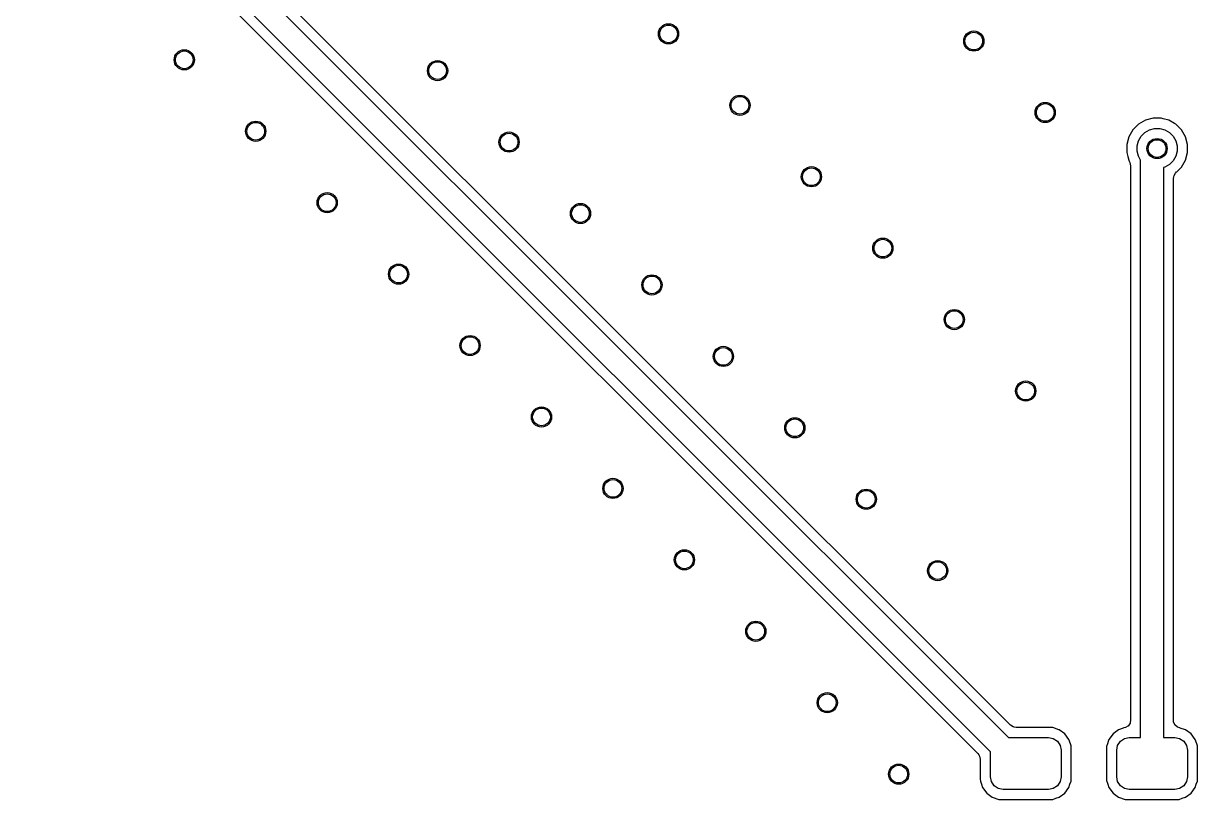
# Model space of a CAD drawing. Header units: inches. Extents: x -2.56 to 2.56, y -2.56 to 2.56.
# Drawn here: x -1.128 to -0.213, y -1.728 to -1.123 of the extents above; entities that cross this region are included whole.
import ezdxf

# ---------------------------------------------------------------- set-up
doc = ezdxf.new("R2010")
doc.units = ezdxf.units.IN
doc.header["$MEASUREMENT"] = 0
doc.layers.add('BLACK', color=250, linetype='CONTINUOUS')

msp = doc.modelspace()

# ---------------------------------------------------------------- linework, layer by layer
at = {"layer": 'BLACK', "linetype": 'CONTINUOUS'}
for p, q in [((-0.35845, -1.67001), (-1.09877, -0.92969)), ((-1.10629, -0.93333), (-0.35999, -1.67963)), ((-1.12758, -0.94826), (-0.38384, -1.692)), ((-0.37402, -1.69066), (-1.12044, -0.94424)), ((-0.25322, -1.19844), (-0.25861, -1.20155)), ((-0.24721, -1.19683), (-0.25322, -1.19844)), ((-0.25322, -1.19844), (-0.25322, -1.19844)), ((-0.25322, -1.19844), (-0.25322, -1.19844)), ((-0.25322, -1.19844), (-0.25322, -1.19844)), ((-0.24098, -1.19683), (-0.24721, -1.19683)), ((-0.23937, -1.19726), (-0.24098, -1.19683)), ((-0.24098, -1.19683), (-0.24098, -1.19683)), ((-0.23497, -1.19844), (-0.23937, -1.19726)), ((-0.23062, -1.20095), (-0.23497, -1.19844)), ((-0.23497, -1.19844), (-0.23497, -1.19844)), ((-0.26301, -1.20596), (-0.26612, -1.21135)), ((-0.25861, -1.20155), (-0.26301, -1.20596)), ((-0.26301, -1.20596), (-0.26301, -1.20596)), ((-0.26301, -1.20596), (-0.26301, -1.20596)), ((-0.26301, -1.20596), (-0.26301, -1.20596)), ((-0.26301, -1.20596), (-0.26301, -1.20596)), ((-0.26301, -1.20596), (-0.26301, -1.20596)), ((-0.26301, -1.20596), (-0.26301, -1.20596)), ((-0.25861, -1.20155), (-0.25861, -1.20155)), ((-0.25861, -1.20155), (-0.25861, -1.20155)), ((-0.25861, -1.20155), (-0.25861, -1.20155)), ((-0.25861, -1.20155), (-0.25861, -1.20155)), ((-0.25861, -1.20155), (-0.25861, -1.20155)), ((-0.25368, -1.20798), (-0.25012, -1.20592)), ((-0.25012, -1.20592), (-0.24615, -1.20486)), ((-0.24615, -1.20486), (-0.24204, -1.20486)), ((-0.24204, -1.20486), (-0.23807, -1.20592)), ((-0.23807, -1.20592), (-0.23451, -1.20798)), ((-0.22958, -1.20155), (-0.23062, -1.20095)), ((-0.22518, -1.20596), (-0.22958, -1.20155)), ((-0.22958, -1.20155), (-0.22958, -1.20155)), ((-0.22958, -1.20155), (-0.22958, -1.20155)), ((-0.22958, -1.20155), (-0.22958, -1.20155)), ((-0.22206, -1.21135), (-0.22518, -1.20596)), ((-0.22518, -1.20596), (-0.22518, -1.20596)), ((-0.22518, -1.20596), (-0.22518, -1.20596)), ((-0.22518, -1.20596), (-0.22518, -1.20596)), ((-0.26613, -1.21135), (-0.26774, -1.21736)), ((-0.26612, -1.21135), (-0.26613, -1.21135)), ((-0.26613, -1.21135), (-0.26613, -1.21135)), ((-0.26613, -1.21135), (-0.26613, -1.21135)), ((-0.26613, -1.21135), (-0.26613, -1.21135)), ((-0.25971, -1.21842), (-0.25864, -1.21445)), ((-0.25864, -1.21445), (-0.25659, -1.21089)), ((-0.25659, -1.21089), (-0.25368, -1.20798)), ((-0.23451, -1.20798), (-0.2316, -1.21089)), ((-0.2316, -1.21089), (-0.22955, -1.21445)), ((-0.22955, -1.21445), (-0.22848, -1.21842)), ((-0.22045, -1.21736), (-0.22206, -1.21135)), ((-0.22206, -1.21135), (-0.22206, -1.21135)), ((-0.26774, -1.21736), (-0.26774, -1.22358)), ((-0.26774, -1.22358), (-0.26693, -1.22659)), ((-0.25971, -1.22253), (-0.25971, -1.21842)), ((-0.25864, -1.2265), (-0.25971, -1.22253)), ((-0.22848, -1.22253), (-0.22955, -1.2265)), ((-0.22848, -1.21842), (-0.22848, -1.22253)), ((-0.22206, -1.2296), (-0.22045, -1.22358)), ((-0.22045, -1.22358), (-0.22045, -1.21736)), ((-0.26693, -1.22659), (-0.26613, -1.2296)), ((-0.26613, -1.2296), (-0.26576, -1.23023)), ((-0.26576, -1.23023), (-0.26527, -1.23141)), ((-0.26527, -1.23141), (-0.26495, -1.23261)), ((-0.26495, -1.23261), (-0.26478, -1.23387)), ((-0.26478, -1.23387), (-0.26478, -1.66629)), ((-0.25689, -1.22954), (-0.25864, -1.2265)), ((-0.25689, -1.67963), (-0.25689, -1.22954)), ((-0.23807, -1.23502), (-0.23917, -1.23532)), ((-0.23451, -1.23297), (-0.23807, -1.23502)), ((-0.2316, -1.23006), (-0.23451, -1.23297)), ((-0.22955, -1.2265), (-0.2316, -1.23006)), ((-0.22872, -1.23853), (-0.22518, -1.23499)), ((-0.22518, -1.23499), (-0.22206, -1.2296)), ((-0.23917, -1.23532), (-0.23917, -1.67963)), ((-0.23128, -1.24381), (-0.23108, -1.24243)), ((-0.23128, -1.66659), (-0.23128, -1.24381)), ((-0.23108, -1.24243), (-0.23083, -1.24156)), ((-0.23083, -1.24156), (-0.22973, -1.23963)), ((-0.22973, -1.23963), (-0.22888, -1.23869)), ((-0.22888, -1.23869), (-0.22873, -1.23855)), ((-0.22873, -1.23855), (-0.22872, -1.23853)), ((-0.35637, -1.67124), (-0.35845, -1.67001)), ((-0.35538, -1.67153), (-0.35637, -1.67124)), ((-0.354, -1.67173), (-0.35538, -1.67153)), ((-0.3266, -1.67173), (-0.354, -1.67173)), ((-0.354, -1.67173), (-0.354, -1.67173)), ((-0.354, -1.67173), (-0.354, -1.67173)), ((-0.32541, -1.67184), (-0.3266, -1.67173)), ((-0.3266, -1.67173), (-0.3266, -1.67173)), ((-0.3266, -1.67173), (-0.3266, -1.67173)), ((-0.32078, -1.67346), (-0.32541, -1.67184)), ((-0.32541, -1.67184), (-0.32541, -1.67184)), ((-0.32541, -1.67184), (-0.32541, -1.67184)), ((-0.32036, -1.67361), (-0.32078, -1.67346)), ((-0.31606, -1.67679), (-0.32036, -1.67361)), ((-0.32036, -1.67361), (-0.32036, -1.67361)), ((-0.27413, -1.67361), (-0.27843, -1.67679)), ((-0.27045, -1.67232), (-0.27413, -1.67361)), ((-0.26993, -1.67211), (-0.27045, -1.67232)), ((-0.26984, -1.67202), (-0.26993, -1.67211)), ((-0.26872, -1.67173), (-0.26984, -1.67202)), ((-0.26679, -1.6707), (-0.26872, -1.67173)), ((-0.26664, -1.67057), (-0.26679, -1.6707)), ((-0.26515, -1.66826), (-0.26664, -1.67057)), ((-0.26498, -1.66767), (-0.26515, -1.66826)), ((-0.26478, -1.66629), (-0.26498, -1.66767)), ((-0.23121, -1.6674), (-0.23128, -1.66659)), ((-0.2312, -1.66749), (-0.23121, -1.6674)), ((-0.23035, -1.66951), (-0.2312, -1.66749)), ((-0.23024, -1.66967), (-0.23035, -1.66951)), ((-0.22808, -1.67137), (-0.23024, -1.66967)), ((-0.23024, -1.66967), (-0.23024, -1.66967)), ((-0.22629, -1.67208), (-0.22808, -1.67137)), ((-0.22609, -1.67215), (-0.22629, -1.67208)), ((-0.22193, -1.67361), (-0.22609, -1.67215)), ((-0.21763, -1.67679), (-0.22193, -1.67361)), ((-0.22193, -1.67361), (-0.22193, -1.67361)), ((-0.35999, -1.67963), (-0.32874, -1.67963)), ((-0.32874, -1.67963), (-0.32497, -1.68038)), ((-0.32497, -1.68038), (-0.32178, -1.68251)), ((-0.32178, -1.68251), (-0.31965, -1.6857)), ((-0.31288, -1.68109), (-0.31606, -1.67679)), ((-0.31271, -1.68158), (-0.31288, -1.68109)), ((-0.31112, -1.68613), (-0.31271, -1.68158)), ((-0.31271, -1.68158), (-0.31271, -1.68158)), ((-0.28161, -1.68109), (-0.28337, -1.68613)), ((-0.27843, -1.67679), (-0.28161, -1.68109)), ((-0.27484, -1.6857), (-0.27271, -1.68251)), ((-0.27271, -1.68251), (-0.26951, -1.68038)), ((-0.26951, -1.68038), (-0.26575, -1.67963)), ((-0.26575, -1.67963), (-0.25689, -1.67963)), ((-0.23917, -1.67963), (-0.23031, -1.67963)), ((-0.23031, -1.67963), (-0.22655, -1.68038)), ((-0.22655, -1.68038), (-0.22336, -1.68251)), ((-0.22336, -1.68251), (-0.22122, -1.6857)), ((-0.21446, -1.68109), (-0.21763, -1.67679)), ((-0.21428, -1.68158), (-0.21446, -1.68109)), ((-0.21269, -1.68613), (-0.21428, -1.68158)), ((-0.21428, -1.68158), (-0.21428, -1.68158)), ((-0.38384, -1.692), (-0.383, -1.69312)), ((-0.37402, -1.71014), (-0.37402, -1.69066)), ((-0.31965, -1.6857), (-0.3189, -1.68947)), ((-0.3189, -1.68947), (-0.3189, -1.71014)), ((-0.3111, -1.68622), (-0.31112, -1.68613)), ((-0.3111, -1.68632), (-0.3111, -1.68622)), ((-0.3111, -1.68634), (-0.3111, -1.68632)), ((-0.3111, -1.68632), (-0.3111, -1.68632)), ((-0.311, -1.68733), (-0.3111, -1.68634)), ((-0.311, -1.71227), (-0.311, -1.68733)), ((-0.311, -1.68733), (-0.311, -1.68733)), ((-0.28345, -1.68699), (-0.28348, -1.68733)), ((-0.28348, -1.68733), (-0.28348, -1.71227)), ((-0.28339, -1.68636), (-0.28345, -1.68699)), ((-0.28337, -1.68613), (-0.28339, -1.68622)), ((-0.28339, -1.68622), (-0.28339, -1.68636)), ((-0.27559, -1.68947), (-0.27484, -1.6857)), ((-0.27559, -1.71014), (-0.27559, -1.68947)), ((-0.22122, -1.6857), (-0.22047, -1.68947)), ((-0.22047, -1.68947), (-0.22047, -1.71014)), ((-0.21268, -1.68622), (-0.21269, -1.68613)), ((-0.21267, -1.68632), (-0.21268, -1.68622)), ((-0.21267, -1.68634), (-0.21267, -1.68632)), ((-0.21267, -1.68632), (-0.21267, -1.68632)), ((-0.21258, -1.68733), (-0.21267, -1.68634)), ((-0.21258, -1.71227), (-0.21258, -1.68733)), ((-0.21258, -1.68733), (-0.21258, -1.68733)), ((-0.383, -1.69312), (-0.38251, -1.69402)), ((-0.38251, -1.69402), (-0.38191, -1.69636)), ((-0.38191, -1.69636), (-0.38191, -1.71227)), ((-0.37327, -1.7139), (-0.37402, -1.71014)), ((-0.3189, -1.71014), (-0.31965, -1.7139)), ((-0.27484, -1.7139), (-0.27559, -1.71014)), ((-0.22047, -1.71014), (-0.22122, -1.7139)), ((-0.38191, -1.71227), (-0.38182, -1.71325)), ((-0.38182, -1.71325), (-0.38181, -1.71339)), ((-0.38181, -1.71339), (-0.3818, -1.71347)), ((-0.3818, -1.71347), (-0.38091, -1.716)), ((-0.38091, -1.716), (-0.38004, -1.7185)), ((-0.38004, -1.7185), (-0.38003, -1.71852)), ((-0.38003, -1.71852), (-0.37686, -1.72282)), ((-0.37113, -1.7171), (-0.37327, -1.7139)), ((-0.36794, -1.71923), (-0.37113, -1.7171)), ((-0.36417, -1.71998), (-0.36794, -1.71923)), ((-0.32874, -1.71998), (-0.36417, -1.71998)), ((-0.32497, -1.71923), (-0.32874, -1.71998)), ((-0.32178, -1.7171), (-0.32497, -1.71923)), ((-0.31965, -1.7139), (-0.32178, -1.7171)), ((-0.31606, -1.72282), (-0.31288, -1.71852)), ((-0.31288, -1.71852), (-0.312, -1.716)), ((-0.312, -1.716), (-0.31112, -1.71347)), ((-0.31112, -1.71347), (-0.311, -1.71227)), ((-0.31112, -1.71347), (-0.31112, -1.71347)), ((-0.28348, -1.71227), (-0.28339, -1.71325)), ((-0.28339, -1.71325), (-0.28339, -1.71339)), ((-0.28339, -1.71339), (-0.28337, -1.71347)), ((-0.28337, -1.71347), (-0.28249, -1.716)), ((-0.28249, -1.716), (-0.28161, -1.7185)), ((-0.28161, -1.7185), (-0.28161, -1.71852)), ((-0.28161, -1.71852), (-0.27843, -1.72282)), ((-0.27271, -1.7171), (-0.27484, -1.7139)), ((-0.26951, -1.71923), (-0.27271, -1.7171)), ((-0.26575, -1.71998), (-0.26951, -1.71923)), ((-0.23031, -1.71998), (-0.26575, -1.71998)), ((-0.22655, -1.71923), (-0.23031, -1.71998)), ((-0.22336, -1.7171), (-0.22655, -1.71923)), ((-0.22122, -1.7139), (-0.22336, -1.7171)), ((-0.21763, -1.72282), (-0.21446, -1.71852)), ((-0.21446, -1.71852), (-0.21357, -1.716)), ((-0.21357, -1.716), (-0.21269, -1.71347)), ((-0.21269, -1.71347), (-0.21258, -1.71227)), ((-0.21269, -1.71347), (-0.21269, -1.71347)), ((-0.37686, -1.72282), (-0.37255, -1.726)), ((-0.37255, -1.726), (-0.37255, -1.726)), ((-0.37255, -1.726), (-0.36751, -1.72776)), ((-0.36751, -1.72776), (-0.36751, -1.72776)), ((-0.36751, -1.72776), (-0.36678, -1.72783)), ((-0.36678, -1.72783), (-0.36631, -1.72787)), ((-0.36631, -1.72787), (-0.36631, -1.72787)), ((-0.36631, -1.72787), (-0.36631, -1.72787)), ((-0.36631, -1.72787), (-0.3266, -1.72787)), ((-0.3266, -1.72787), (-0.3266, -1.72787)), ((-0.3266, -1.72787), (-0.32655, -1.72787)), ((-0.32655, -1.72787), (-0.32541, -1.72776)), ((-0.32541, -1.72776), (-0.32288, -1.72688)), ((-0.32541, -1.72776), (-0.32541, -1.72776)), ((-0.32288, -1.72688), (-0.32036, -1.726)), ((-0.32036, -1.726), (-0.31606, -1.72282)), ((-0.27843, -1.72282), (-0.27413, -1.726)), ((-0.27413, -1.726), (-0.27413, -1.726)), ((-0.27413, -1.726), (-0.26908, -1.72776)), ((-0.26908, -1.72776), (-0.26908, -1.72776)), ((-0.26908, -1.72776), (-0.26836, -1.72783)), ((-0.26836, -1.72783), (-0.26788, -1.72787)), ((-0.26788, -1.72787), (-0.26788, -1.72787)), ((-0.26788, -1.72787), (-0.26788, -1.72787)), ((-0.26788, -1.72787), (-0.22818, -1.72787)), ((-0.22818, -1.72787), (-0.22818, -1.72787)), ((-0.22818, -1.72787), (-0.22813, -1.72787)), ((-0.22813, -1.72787), (-0.22698, -1.72776)), ((-0.22698, -1.72776), (-0.22446, -1.72688)), ((-0.22698, -1.72776), (-0.22698, -1.72776)), ((-0.22446, -1.72688), (-0.22193, -1.726)), ((-0.22193, -1.726), (-0.21763, -1.72282))]:
    msp.add_line(p, q, dxfattribs=at)
at = {"layer": 'BLACK'}
for centre in [(-0.62485, -1.13106), (-0.38695, -1.13668), (-1.00224, -1.1513), (-0.80483, -1.15974), (-0.56917, -1.18674), (-0.33127, -1.19235), (-0.94656, -1.20698), (-0.74915, -1.21542), (-0.24409, -1.22047), (-0.51349, -1.24242), (-0.89088, -1.26266), (-0.69347, -1.27109), (-0.45781, -1.29809), (-0.83521, -1.31834), (-0.6378, -1.32677), (-0.40213, -1.35377), (-0.77953, -1.37402), (-0.58212, -1.38245), (-0.34646, -1.40945), (-0.72385, -1.42969), (-0.52644, -1.43813), (-0.66817, -1.48537), (-0.47076, -1.4938), (-0.61249, -1.54105), (-0.41508, -1.54948), (-0.55682, -1.59673), (-0.50114, -1.6524), (-0.44546, -1.70808)]:
    msp.add_circle(centre, 0.00787, dxfattribs=at)
at = {"layer": 'WHITE'}
for centre in [(-0.62485, -1.13106), (-0.38695, -1.13668), (-1.00224, -1.1513), (-0.80483, -1.15974), (-0.56917, -1.18674), (-0.33127, -1.19235), (-0.94656, -1.20698), (-0.74915, -1.21542), (-0.24409, -1.22047), (-0.51349, -1.24242), (-0.89088, -1.26266), (-0.69347, -1.27109), (-0.45781, -1.29809), (-0.83521, -1.31834), (-0.6378, -1.32677), (-0.40213, -1.35377), (-0.77953, -1.37402), (-0.58212, -1.38245), (-0.34646, -1.40945), (-0.72385, -1.42969), (-0.52644, -1.43813), (-0.66817, -1.48537), (-0.47076, -1.4938), (-0.61249, -1.54105), (-0.41508, -1.54948), (-0.55682, -1.59673), (-0.50114, -1.6524), (-0.44546, -1.70808)]:
    msp.add_circle(centre, 0.00689, dxfattribs=at)

doc.saveas('drawing.dxf')
